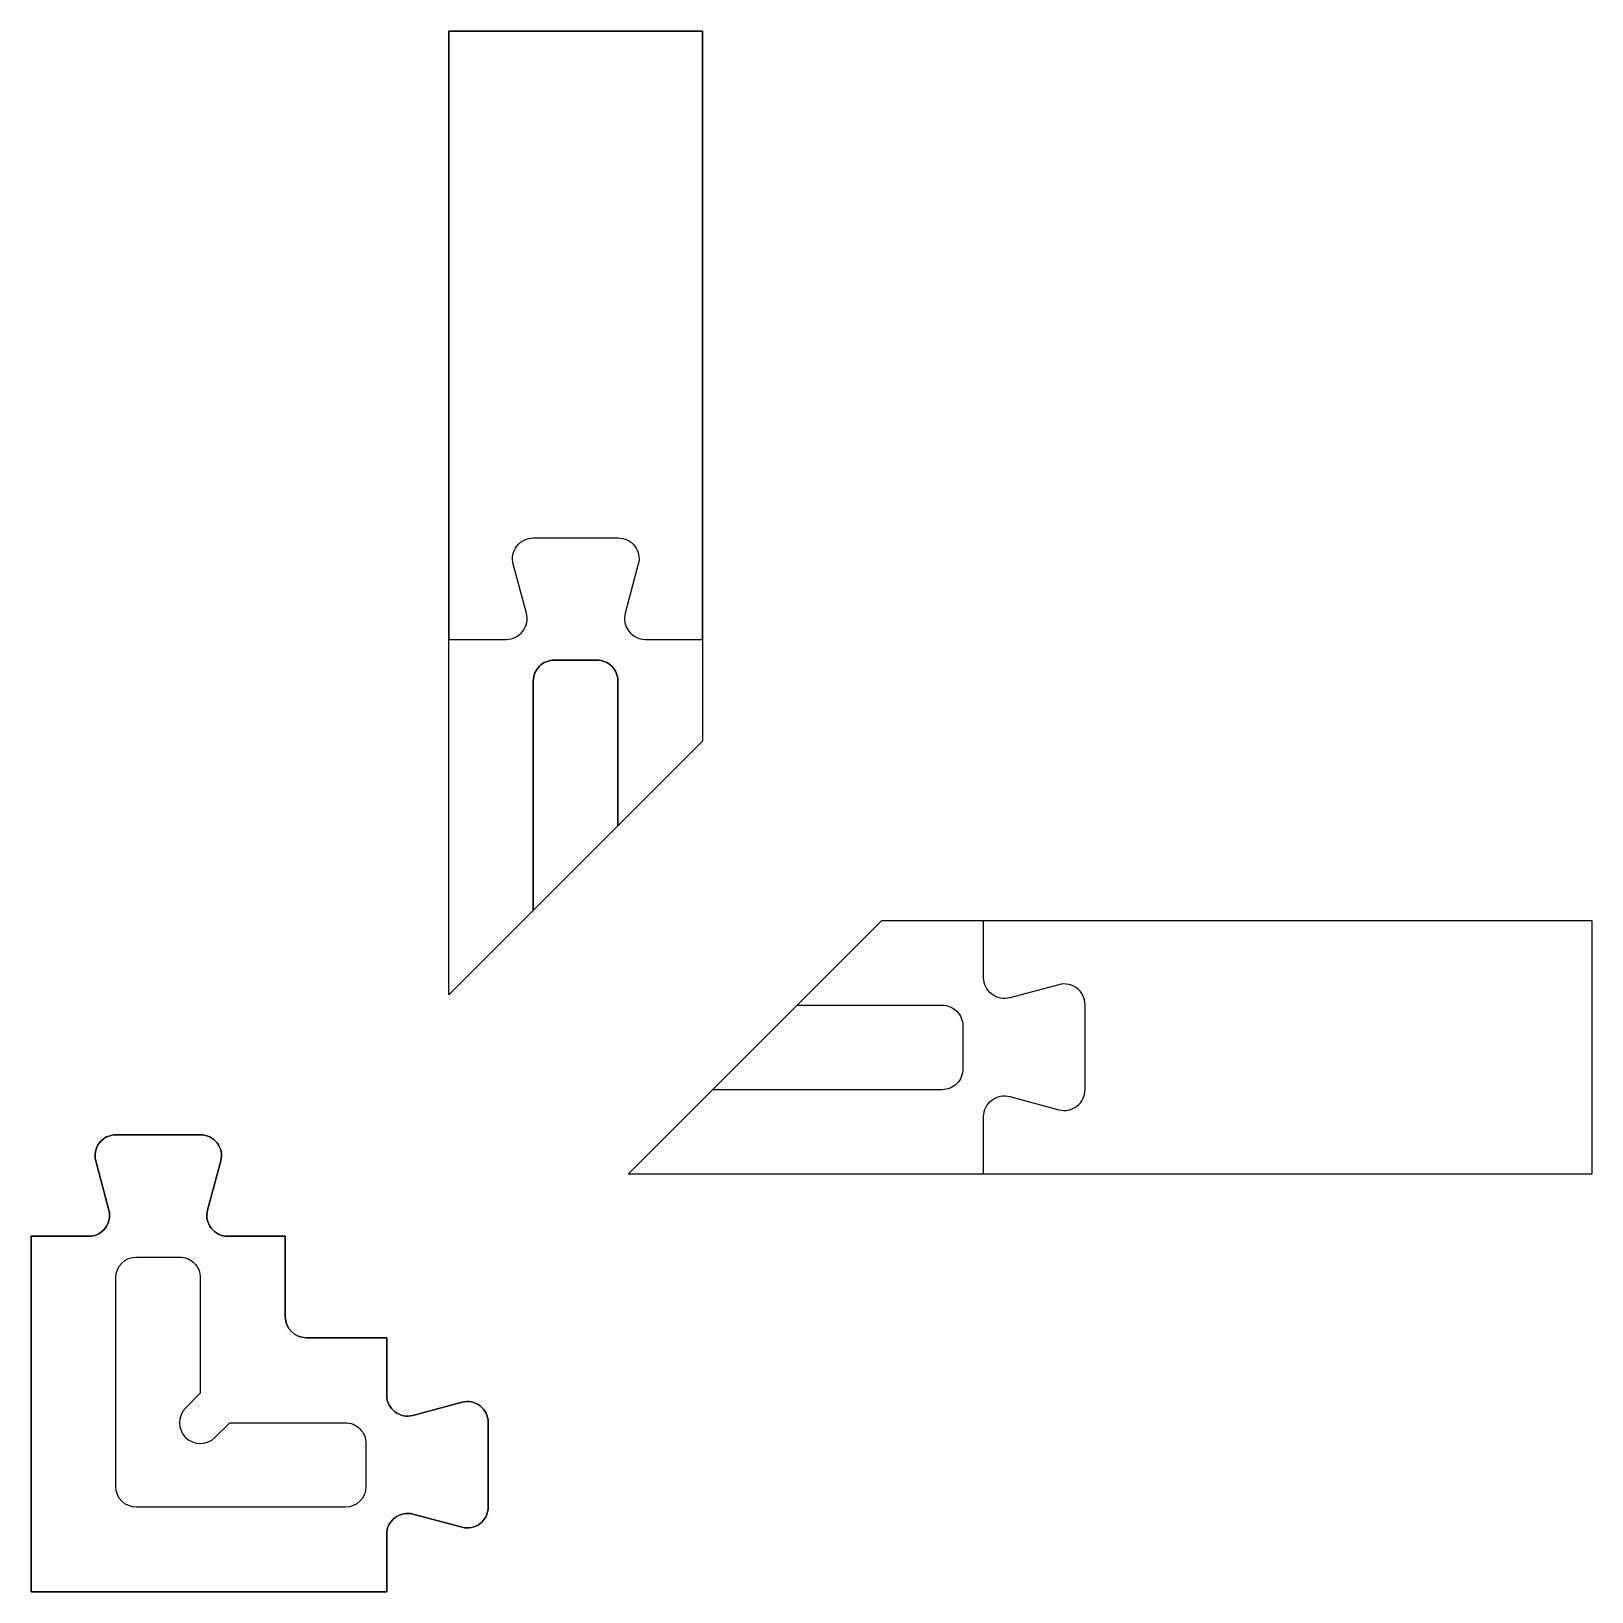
# Model space of a CAD drawing. Extents: x -49 to 258, y -369 to -61.
import ezdxf

# ---------------------------------------------------------------- set-up
doc = ezdxf.new("R2010")
doc.units = 0
doc.layers.add('1', color=7, linetype='CONTINUOUS')

# ---------------------------------------------------------------- blocks, each defined once
blk = doc.blocks.new('*M0')
at = {"layer": '1', "color": 7, "linetype": 'CONTINUOUS'}
for p, q in [((-19.94353, 45.28933, 19), (-11.47687, 45.28933, 19)), ((-19.94353, 45.28933, 13), (-19.94353, 45.28933, 19)), ((-19.94353, 45.28933, 13), (-11.47687, 45.28933, 13)), ((-11.47687, 45.28933, 13), (-11.47687, 45.28933, 19)), ((-24.04353, 0.056, 19), (-24.04353, 41.18933, 19)), ((-24.04353, 41.18933, 13), (-24.04353, 41.18933, 19)), ((-24.04353, 0.056, 13), (-24.04353, 41.18933, 13)), ((-7.37687, 41.18933, 19), (-7.37687, 18.42094, 19)), ((-7.37687, 41.18933, 13), (-7.37687, 41.18933, 19)), ((-7.37687, 41.18933, 13), (-7.37687, 18.42094, 13)), ((-7.37687, 18.42094, 19), (-10.27601, 15.5218, 19)), ((-7.37687, 18.42094, 13), (-10.27601, 15.5218, 13)), ((-10.27601, 15.5218, 13), (-10.27601, 15.5218, 19)), ((-7.37687, 18.42094, 13), (-7.37687, 18.42094, 19)), ((-11.47687, 12.62266, 13), (-11.47687, 12.62266, 19)), ((-4.47773, 9.72352, 19), (-1.57859, 12.62266, 19)), ((-4.47773, 9.72352, 13), (-1.57859, 12.62266, 13)), ((-1.57859, 12.62266, 19), (21.1898, 12.62266, 19)), ((-1.57859, 12.62266, 13), (-1.57859, 12.62266, 19)), ((-1.57859, 12.62266, 13), (21.1898, 12.62266, 13)), ((21.1898, 12.62266, 13), (21.1898, 12.62266, 19)), ((-4.47773, 9.72352, 13), (-4.47773, 9.72352, 19)), ((-7.37687, 8.52266, 13), (-7.37687, 8.52266, 19)), ((25.2898, 8.52266, 19), (25.2898, 0.056, 19)), ((25.2898, 8.52266, 13), (25.2898, 8.52266, 19)), ((25.2898, 8.52266, 13), (25.2898, 0.056, 13)), ((-24.04353, 0.056, 13), (-24.04353, 0.056, 19)), ((25.2898, 0.056, 13), (25.2898, 0.056, 19)), ((21.1898, -4.044, 19), (-19.94353, -4.044, 19)), ((-19.94353, -4.044, 13), (-19.94353, -4.044, 19)), ((21.1898, -4.044, 13), (-19.94353, -4.044, 13)), ((21.1898, -4.044, 13), (21.1898, -4.044, 19))]:
    blk.add_line(p, q, dxfattribs=at)
at = {"layer": '1', "color": 7, "linetype": 'CONTINUOUS', "extrusion": (0, 0, -1)}
for centre, start, end in [((19.943533, 41.18933, -19), 360, 90), ((19.943533, 41.18933, -13), 360, 90), ((11.476867, 41.18933, -19), 90, 180.00000833), ((11.476867, 41.18933, -13), 90, 180.00000833), ((-21.1898, 8.522663, -19), 89.99999167, 180), ((-21.1898, 8.522663, -13), 89.99999167, 180), ((19.943533, 0.055997, -19), 270, 360), ((19.943533, 0.055997, -13), 270, 360), ((-21.1898, 0.055997, -19), 180, 270), ((-21.1898, 0.055997, -13), 180, 270)]:
    blk.add_arc(centre, 4.1, start, end, dxfattribs=at)
at = {"layer": '1', "color": 7, "linetype": 'CONTINUOUS'}
for centre in [(-7.376867, 12.622663, 19), (-7.376867, 12.622663, 13)]:
    blk.add_arc(centre, 4.1, 135.00004444, 314.99995833, dxfattribs=at)
blk = doc.blocks.new('*M1')
at = {"layer": '1', "color": 7, "linetype": 'CONTINUOUS'}
for p, q in [((-7.29492, 69.38932, 19), (-24.02644, 69.38932, 19)), ((-24.02644, 69.38932, 35), (-24.02644, 69.38932, 19)), ((-24.02644, 69.38932, 35), (-7.29492, 69.38932, 35)), ((-7.29492, 69.38932, 35), (-7.29492, 69.38932, 19)), ((-27.98674, 64.22816, 19), (-25.39361, 54.55048, 19)), ((-27.98674, 64.22816, 35), (-27.98674, 64.22816, 19)), ((-25.39361, 54.55048, 35), (-27.98674, 64.22816, 35)), ((-5.92775, 54.55048, 19), (-3.33462, 64.22816, 19)), ((-3.33462, 64.22816, 35), (-5.92775, 54.55048, 35)), ((-3.33462, 64.22816, 35), (-3.33462, 64.22816, 19)), ((-25.39361, 54.55048, 35), (-25.39361, 54.55048, 19)), ((-5.92775, 54.55048, 35), (-5.92775, 54.55048, 19)), ((-40.71068, 49.38932, 19), (-40.71068, -20.71068, 19)), ((-29.3539, 49.38932, 19), (-40.71068, 49.38932, 19)), ((-40.71068, 49.38932, 35), (-40.71068, 49.38932, 19)), ((-40.71068, 49.38932, 35), (-29.3539, 49.38932, 35)), ((-40.71068, -20.71068, 35), (-40.71068, 49.38932, 35)), ((-29.3539, 49.38932, 35), (-29.3539, 49.38932, 19)), ((9.38932, 49.38932, 19), (-1.96746, 49.38932, 19)), ((-1.96746, 49.38932, 35), (-1.96746, 49.38932, 19)), ((-1.96746, 49.38932, 35), (9.38932, 49.38932, 35)), ((9.38932, 33.48932, 19), (9.38932, 49.38932, 19)), ((9.38932, 49.38932, 35), (9.38932, 49.38932, 19)), ((9.38932, 49.38932, 35), (9.38932, 33.48932, 35)), ((9.38932, 33.48932, 35), (9.38932, 33.48932, 19)), ((29.38932, 29.38932, 19), (13.48932, 29.38932, 19)), ((13.48932, 29.38932, 35), (13.48932, 29.38932, 19)), ((13.48932, 29.38932, 35), (29.38932, 29.38932, 35)), ((29.38932, 18.03255, 19), (29.38932, 29.38932, 19)), ((29.38932, 29.38932, 35), (29.38932, 29.38932, 19)), ((29.38932, 29.38932, 35), (29.38932, 18.03255, 35)), ((29.38932, 18.03255, 35), (29.38932, 18.03255, 19)), ((44.22816, 16.66538, 19), (34.55048, 14.07225, 19)), ((34.55048, 14.07225, 35), (44.22816, 16.66538, 35)), ((44.22816, 16.66538, 35), (44.22816, 16.66538, 19)), ((45.28932, 16.80508, 35), (45.28932, 16.80508, 19)), ((34.55048, 14.07225, 35), (34.55048, 14.07225, 19)), ((49.38932, -4.02644, 19), (49.38932, 12.70508, 19)), ((49.38932, 12.70508, 35), (49.38932, 12.70508, 19)), ((49.38932, 12.70508, 35), (49.38932, -4.02644, 35)), ((33.48932, -5.2539, 35), (33.48932, -5.2539, 19)), ((34.55048, -5.39361, 19), (44.22816, -7.98673, 19)), ((34.55048, -5.39361, 35), (34.55048, -5.39361, 19)), ((44.22816, -7.98673, 35), (34.55048, -5.39361, 35)), ((49.38932, -4.02644, 35), (49.38932, -4.02644, 19)), ((44.22816, -7.98673, 35), (44.22816, -7.98673, 19)), ((29.38932, -20.71068, 19), (29.38932, -9.3539, 19)), ((29.38932, -9.3539, 35), (29.38932, -9.3539, 19)), ((29.38932, -9.3539, 35), (29.38932, -20.71068, 35)), ((-40.71068, -20.71068, 19), (29.38932, -20.71068, 19)), ((29.38932, -20.71068, 35), (-40.71068, -20.71068, 35)), ((-40.71068, -20.71068, 35), (-40.71068, -20.71068, 19)), ((29.38932, -20.71068, 35), (29.38932, -20.71068, 19))]:
    blk.add_line(p, q, dxfattribs=at)
at = {"layer": '1', "color": 7, "linetype": 'CONTINUOUS', "extrusion": (0, 0, -1)}
for centre, start, end in [((24.02644, 65.28932, -35), 345.00000833, 90), ((7.29492, 65.28932, -35), 90, 194.99999167), ((29.353904, 53.48932, -19), 164.99997222, 270), ((1.967456, 53.48932, -19), 270, 15.00002778), ((-13.48932, 33.48932, -19), 270, 360), ((-33.48932, 18.032545, -19), 254.99998056, 360), ((-45.28932, 12.705083, -35), 74.99998889, 180), ((-33.48932, -9.353903, -19), 360, 104.99997778), ((-45.28932, -4.026436, -35), 180, 284.99996944)]:
    blk.add_arc(centre, 4.1, start, end, dxfattribs=at)
at = {"layer": '1', "color": 7, "linetype": 'CONTINUOUS'}
for centre, start, end in [((-24.02644, 65.28932, 19), 90, 194.99999167), ((-7.29492, 65.28932, 19), 345.00000833, 90), ((-29.353904, 53.48932, 35), 270, 15.00002778), ((-1.967456, 53.48932, 35), 164.99997222, 270), ((13.48932, 33.48932, 35), 180, 270), ((33.48932, 18.032545, 35), 180, 285.00001944), ((45.28932, 12.705083, 19), 360, 105.00001111), ((33.48932, -9.353903, 35), 75.00002222, 180), ((45.28932, -4.026436, 19), 255.00003056, 360)]:
    blk.add_arc(centre, 4.1, start, end, dxfattribs=at)
blk = doc.blocks.new('*M2')
at = {"layer": '1', "color": 7, "linetype": 'CONTINUOUS'}
for name in ['*M1', '*M0']:
    blk.add_blockref(name, (0, 0), dxfattribs=at)
blk = doc.blocks.new('*M3')
at = {"layer": '1', "color": 7, "linetype": 'CONTINUOUS'}
for p, q in [((30.00049, 275, -32), (80.00049, 275, -32)), ((30.00049, 85, -32), (30.00049, 275, -32)), ((30.00049, 275), (30.00049, 275, -32)), ((80.00049, 275), (30.00049, 275)), ((30.00049, 275), (30.00049, 155.1)), ((80.00049, 275, -32), (80.00049, 135, -32)), ((80.00049, 275), (80.00049, 275, -32)), ((80.00049, 155.1), (80.00049, 275)), ((46.68424, 175.1, -16), (63.41576, 175.1, -16)), ((46.68424, 175.1), (46.68424, 175.1, -16)), ((46.68424, 175.1), (63.41576, 175.1)), ((63.41576, 175.1), (63.41576, 175.1, -16)), ((45.31707, 160.26116, -16), (42.72394, 169.93884, -16)), ((42.72394, 169.93884), (42.72394, 169.93884, -16)), ((45.31707, 160.26116), (42.72394, 169.93884)), ((67.37606, 169.93884, -16), (64.78293, 160.26116, -16)), ((67.37606, 169.93884), (64.78293, 160.26116)), ((67.37606, 169.93884), (67.37606, 169.93884, -16)), ((45.31707, 160.26116), (45.31707, 160.26116, -16)), ((64.78293, 160.26116), (64.78293, 160.26116, -16)), ((30.00049, 155.1, -16), (41.35678, 155.1, -16)), ((30.00049, 85, -16), (30.00049, 155.1, -16)), ((30.00049, 155.1), (41.35678, 155.1)), ((30.00049, 155.1), (30.00049, 155.1, -16)), ((41.35678, 155.1), (41.35678, 155.1, -16)), ((68.74322, 155.1, -16), (80.00049, 155.1, -16)), ((68.74322, 155.1), (68.74322, 155.1, -16)), ((68.74322, 155.1), (80.00049, 155.1)), ((80.00049, 155.1, -16), (80.00049, 135, -16)), ((80.00049, 155.1), (80.00049, 155.1, -16)), ((80.00049, 135, -32), (80.00049, 135, -16)), ((30.00049, 85, -32), (30.00049, 85, -16))]:
    blk.add_line(p, q, dxfattribs=at)
at = {"layer": '1', "color": 7, "linetype": 'CONTINUOUS', "extrusion": (0, 0, -1)}
for centre, start, end in [((-46.68424, 171, 16), 345.00000833, 90), ((-46.68424, 171), 345.00000833, 90), ((-63.41576, 171, 16), 90, 194.99999167), ((-63.41576, 171), 90, 194.99999167)]:
    blk.add_arc(centre, 4.1, start, end, dxfattribs=at)
at = {"layer": '1', "color": 7, "linetype": 'CONTINUOUS'}
for centre, start, end in [((41.356776, 159.2, -16), 270, 15.00002778), ((41.356776, 159.2), 270, 15.00002778), ((68.743224, 159.2, -16), 164.99997222, 270), ((68.743224, 159.2), 164.99997222, 270)]:
    blk.add_arc(centre, 4.1, start, end, dxfattribs=at)
blk = doc.blocks.new('*M4')
at = {"layer": '1', "color": 7, "linetype": 'CONTINUOUS'}
for p, q in [((50.76667, 151, -16), (59.23333, 151, -16)), ((50.76667, 151, -22), (50.76667, 151, -16)), ((59.23333, 151, -22), (50.76667, 151, -22)), ((59.23333, 151, -22), (59.23333, 151, -16)), ((46.66667, 101.66667, -16), (46.66667, 146.9, -16)), ((46.66667, 146.9, -22), (46.66667, 101.66667, -22)), ((46.66667, 146.9, -22), (46.66667, 146.9, -16)), ((63.33333, 146.9, -16), (63.33333, 118.33333, -16)), ((63.33333, 146.9, -22), (63.33333, 146.9, -16)), ((63.33333, 118.33333, -22), (63.33333, 146.9, -22)), ((63.33382, 118.33333, -22), (46.66716, 101.66667, -22)), ((63.33333, 118.33333, -16), (63.33382, 118.33333, -16)), ((63.33333, 118.33333, -22), (63.33333, 118.33333, -16)), ((63.33382, 118.33333, -22), (63.33333, 118.33333, -22)), ((63.33382, 118.33333, -16), (63.33382, 118.33333, -22)), ((46.66716, 101.66667, -16), (46.66667, 101.66667, -16)), ((46.66667, 101.66667, -22), (46.66716, 101.66667, -22)), ((46.66667, 101.66667, -22), (46.66667, 101.66667, -16)), ((46.66716, 101.66667, -22), (46.66716, 101.66667, -16))]:
    blk.add_line(p, q, dxfattribs=at)
at = {"layer": '1', "color": 7, "linetype": 'CONTINUOUS', "extrusion": (0, 0, -1)}
for centre, start, end in [((-50.766667, 146.9, 16), 359.99999444, 90), ((-59.233333, 146.9, 16), 90, 180.00000556)]:
    blk.add_arc(centre, 4.1, start, end, dxfattribs=at)
at = {"layer": '1', "color": 7, "linetype": 'CONTINUOUS'}
for centre, start, end in [((50.766667, 146.9, -22), 90, 180.00000556), ((59.233333, 146.9, -22), 359.99999444, 90)]:
    blk.add_arc(centre, 4.1, start, end, dxfattribs=at)
blk = doc.blocks.new('*M5')
at = {"layer": '1', "color": 7, "linetype": 'CONTINUOUS'}
for p, q in [((80.00049, 135, -32), (30.00049, 85, -32)), ((80.00049, 135, -16), (63.33382, 118.33333, -16)), ((46.66716, 101.66667, -16), (30.00049, 85, -16))]:
    blk.add_line(p, q, dxfattribs=at)
blk = doc.blocks.new('*M6')
at = {"layer": '1', "color": 7, "linetype": 'CONTINUOUS'}
for name in ['*M4', '*M5']:
    blk.add_blockref(name, (0, 0), dxfattribs=at)
blk = doc.blocks.new('*M7')
at = {"layer": '1', "color": 7, "linetype": 'CONTINUOUS'}
for name in ['*M3', '*M6']:
    blk.add_blockref(name, (0, 0), dxfattribs=at)
blk = doc.blocks.new('*M8')
at = {"layer": '1', "color": 7, "linetype": 'CONTINUOUS'}
for p, q in [((81.66667, 66.66768, -22), (98.33333, 83.33434, -22)), ((98.33333, 83.33434, -16), (98.33333, 83.33333, -16)), ((98.33333, 83.33434, -22), (98.33333, 83.33434, -16)), ((98.33333, 83.33434, -22), (98.33333, 83.33333, -22)), ((98.33333, 83.33333, -16), (126.9, 83.33333, -16)), ((98.33333, 83.33333, -22), (98.33333, 83.33333, -16)), ((98.33333, 83.33333, -22), (126.9, 83.33333, -22)), ((126.9, 83.33333, -22), (126.9, 83.33333, -16)), ((131, 79.23333, -16), (131, 70.76667, -16)), ((131, 79.23333, -22), (131, 79.23333, -16)), ((131, 79.23333, -22), (131, 70.76667, -22)), ((131, 70.76667, -22), (131, 70.76667, -16)), ((81.66667, 66.66667, -16), (81.66667, 66.66768, -16)), ((81.66667, 66.66667, -22), (81.66667, 66.66768, -22)), ((81.66667, 66.66768, -16), (81.66667, 66.66768, -22)), ((126.9, 66.66667, -16), (81.66667, 66.66667, -16)), ((126.9, 66.66667, -22), (81.66667, 66.66667, -22)), ((81.66667, 66.66667, -22), (81.66667, 66.66667, -16)), ((126.9, 66.66667, -22), (126.9, 66.66667, -16))]:
    blk.add_line(p, q, dxfattribs=at)
at = {"layer": '1', "color": 7, "linetype": 'CONTINUOUS', "extrusion": (0, 0, -1)}
for centre, start, end in [((-126.9, 79.233333, 16), 89.99999444, 180), ((-126.9, 79.233333, 22), 89.99999444, 180), ((-126.9, 70.766667, 16), 180, 270.00000556), ((-126.9, 70.766667, 22), 180, 270.00000556)]:
    blk.add_arc(centre, 4.1, start, end, dxfattribs=at)
blk = doc.blocks.new('*M9')
at = {"layer": '1', "color": 7, "linetype": 'CONTINUOUS'}
for p, q in [((65.00049, 50.0015, -32), (115.00049, 100.0015, -32)), ((98.33333, 83.33434, -16), (115.00049, 100.0015, -16)), ((115.00049, 100.0015, -16), (135.1, 100.0015, -16)), ((115.00049, 100.0015, -32), (115.00049, 100.0015, -16)), ((115.00049, 100.0015, -32), (255.00049, 100.0015, -32)), ((135.1, 88.74323, -16), (135.1, 100.0015, -16)), ((135.1, 100.0015), (135.1, 100.0015, -16)), ((135.1, 100.0015), (255.00049, 100.0015)), ((255.00049, 100.0015), (255.00049, 50.0015)), ((255.00049, 100.0015, -32), (255.00049, 100.0015)), ((255.00049, 100.0015, -32), (255.00049, 50.0015, -32)), ((149.93884, 87.37606, -16), (140.26116, 84.78293, -16)), ((155.1, 66.68424, -16), (155.1, 83.41576, -16)), ((65.00049, 50.0015, -16), (81.66667, 66.66768, -16)), ((140.26116, 65.31707, -16), (149.93884, 62.72395, -16)), ((155.1, 66.68427, -16), (155.1, 66.68424, -16)), ((135.1, 50.0015, -16), (135.1, 61.35678, -16)), ((135.1, 50.0015, -16), (65.00049, 50.0015, -16)), ((65.00049, 50.0015, -32), (65.00049, 50.0015, -16)), ((255.00049, 50.0015, -32), (65.00049, 50.0015, -32)), ((135.1, 50.0015), (135.1, 50.0015, -16)), ((255.00049, 50.0015), (135.1, 50.0015)), ((255.00049, 50.0015, -32), (255.00049, 50.0015))]:
    blk.add_line(p, q, dxfattribs=at)
at = {"layer": '1', "color": 7, "linetype": 'CONTINUOUS', "extrusion": (0, 0, -1)}
for centre, start, end in [((-139.2, 88.743225, 16), 254.99998056, 360), ((-139.2, 61.356777, 16), 360, 104.99997778)]:
    blk.add_arc(centre, 4.1, start, end, dxfattribs=at)
at = {"layer": '1', "color": 7, "linetype": 'CONTINUOUS'}
for centre, start, end in [((151, 83.415763, -16), 360, 105.00001111), ((151, 66.684244, -16), 255.00003056, 0.00039722)]:
    blk.add_arc(centre, 4.1, start, end, dxfattribs=at)
blk = doc.blocks.new('*M10')
at = {"layer": '1', "color": 7, "linetype": 'CONTINUOUS'}
for name in ['*M9', '*M8']:
    blk.add_blockref(name, (0, 0), dxfattribs=at)
blk = doc.blocks.new('*M11')
at = {"layer": '1', "color": 7, "linetype": 'CONTINUOUS'}
for p, q in [((135.1, 88.74323), (135.1, 100.0015)), ((135.1, 88.74323), (135.1, 88.74323, -16)), ((149.93884, 87.37606), (140.26116, 84.78293)), ((149.93884, 87.37606), (149.93884, 87.37606, -16)), ((151, 87.51576), (151, 87.51576, -16)), ((140.26116, 84.78293), (140.26116, 84.78293, -16)), ((155.1, 83.41576), (155.1, 83.41576, -16)), ((155.1, 83.41576), (155.1, 83.41576, -16)), ((155.1, 66.68424), (155.1, 83.41576)), ((139.2, 65.45678), (139.2, 65.45678, -16)), ((140.26116, 65.31707), (140.26116, 65.31707, -16)), ((140.26116, 65.31707), (149.93884, 62.72395)), ((155.1, 66.68427), (155.1, 66.68427, -16)), ((155.1, 66.68427), (155.1, 66.68424)), ((155.1, 66.68424), (155.1, 66.68424, -16)), ((149.93884, 62.72395), (149.93884, 62.72395, -16)), ((135.1, 61.35678), (135.1, 61.35678, -16)), ((135.1, 61.35678), (135.1, 61.35678, -16)), ((135.1, 50.0015), (135.1, 61.35678))]:
    blk.add_line(p, q, dxfattribs=at)
at = {"layer": '1', "color": 7, "linetype": 'CONTINUOUS', "extrusion": (0, 0, -1)}
for centre, start, end in [((-139.2, 88.743225), 254.99998056, 360), ((-139.2, 61.356777), 360, 104.99997778)]:
    blk.add_arc(centre, 4.1, start, end, dxfattribs=at)
at = {"layer": '1', "color": 7, "linetype": 'CONTINUOUS'}
for centre, start, end in [((151, 83.415763), 360, 105.00001111), ((151, 66.684244), 255.00003056, 0.00039722)]:
    blk.add_arc(centre, 4.1, start, end, dxfattribs=at)
blk = doc.blocks.new('*M12')
at = {"layer": '1', "color": 7, "linetype": 'CONTINUOUS'}
for name in ['*M10', '*M11']:
    blk.add_blockref(name, (0, 0), dxfattribs=at)

msp = doc.modelspace()

# ---------------------------------------------------------------- block references
at = {"layer": '1', "color": 7, "linetype": 'CONTINUOUS'}
for name, p in [('*M7', (2.92632, -336.20786)), ('*M12', (3.28166, -336.5647)), ('*M2', (-8.68484, -348.17485, -45))]:
    msp.add_blockref(name, p, dxfattribs=at)

doc.saveas('drawing.dxf')
